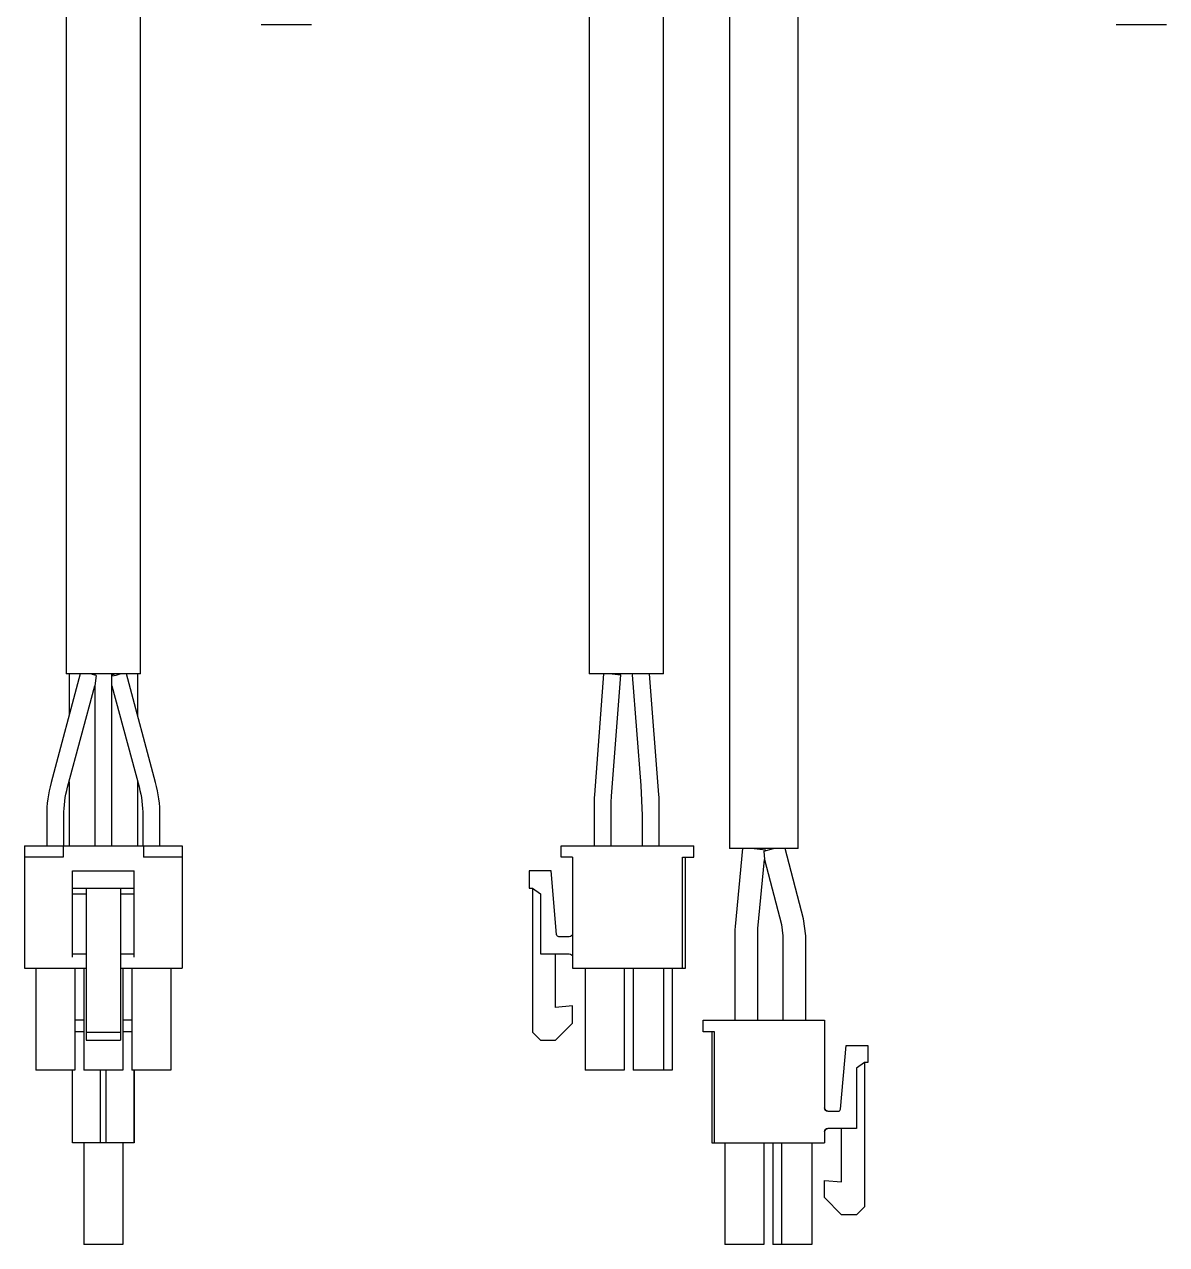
# Model space of a CAD drawing. Extents: x 0 to 840, y -8 to 467.
# Drawn here: x 444.9 to 544.7, y 77.5 to 184.1 of the extents above; entities that cross this region are included whole.
import ezdxf

# ---------------------------------------------------------------- set-up
doc = ezdxf.new("R2010")
doc.units = 0
doc.header["$LTSCALE"] = 0.5
doc.layers.add('MSM_CONTINUOUS', color=7, linetype='CONTINUOUS')

msp = doc.modelspace()

# ---------------------------------------------------------------- linework, layer by layer
at = {"layer": 'MSM_CONTINUOUS'}
for p, q in [((448.56, 227.35), (448.56, 127.35)), ((455.06, 127.35), (455.06, 227.35)), ((494.27, 214.35), (494.27, 127.35)), ((500.77, 127.35), (500.77, 214.35)), ((506.52, 207.1), (506.52, 112.1)), ((512.52, 112.1), (512.52, 207.1)), ((465.61, 184.1), (470.01, 184.1)), ((540.32, 184.1), (544.72, 184.1)), ((449.79, 127.35), (447.24, 117.86)), ((455.06, 127.35), (448.56, 127.35)), ((448.81, 127.35), (448.81, 123.72)), ((451.06, 127.35), (451.06, 127.26)), ((451.18, 127.22), (451.06, 126.32)), ((452.56, 112.35), (452.56, 127.35)), ((456.38, 117.87), (453.84, 127.35)), ((454.81, 123.72), (454.81, 127.35)), ((500.77, 127.35), (494.27, 127.35)), ((495.52, 127.35), (494.72, 116.78)), ((496.22, 116.67), (497.02, 127.29)), ((496.27, 127.35), (497.02, 127.29)), ((498.02, 127.29), (498.79, 117.61)), ((500.36, 116.8), (499.52, 127.35)), ((448.69, 117.47), (451.06, 126.32)), ((451.06, 126.32), (451.06, 112.35)), ((452.56, 126.32), (454.93, 117.48)), ((448.81, 117.93), (448.81, 112.35)), ((454.81, 112.35), (454.81, 117.93)), ((498.79, 117.61), (498.89, 114.98)), ((494.69, 115.97), (494.69, 112.35)), ((496.19, 112.35), (496.19, 115.97)), ((500.39, 112.35), (500.39, 115.95)), ((446.86, 114.98), (446.86, 112.35)), ((448.36, 112.35), (448.36, 114.98)), ((455.26, 114.98), (455.26, 112.35)), ((456.76, 112.35), (456.76, 114.98)), ((498.89, 114.98), (498.89, 112.35)), ((444.91, 112.35), (458.71, 112.35)), ((444.91, 112.35), (444.91, 101.65)), ((448.31, 112.35), (448.31, 111.35)), ((455.31, 112.35), (455.31, 111.35)), ((458.71, 112.35), (458.71, 101.65)), ((491.82, 112.35), (503.42, 112.35)), ((491.82, 111.35), (491.82, 112.35)), ((503.42, 111.35), (503.42, 112.35)), ((512.52, 112.1), (506.52, 112.1)), ((507.67, 112.1), (507.01, 105.29)), ((508.67, 112.1), (509.67, 112)), ((509.53, 111.88), (510.37, 112.1)), ((509.66, 111.91), (509.67, 112)), ((513, 105.97), (511.4, 112.1)), ((448.31, 111.35), (444.91, 111.35)), ((458.71, 111.35), (455.31, 111.35)), ((492.82, 111.35), (491.82, 111.35)), ((492.82, 111.35), (492.82, 101.65)), ((502.42, 111.35), (503.42, 111.35)), ((502.42, 101.65), (502.42, 111.35)), ((502.67, 101.65), (502.67, 111.35)), ((509, 105.1), (509.58, 111.15)), ((509.53, 111.88), (509.58, 111.15)), ((509.58, 111.15), (511.07, 105.47)), ((449.11, 110.15), (454.51, 110.15)), ((449.11, 102.6), (449.11, 110.15)), ((454.51, 102.6), (454.51, 110.15)), ((489.02, 110.15), (489.02, 108.65)), ((490.93, 110.15), (489.02, 110.15)), ((491.42, 104.58), (490.93, 110.15)), ((449.11, 108.65), (454.51, 108.65)), ((449.11, 108.15), (450.31, 108.15)), ((450.31, 108.65), (450.31, 95.35)), ((453.31, 108.65), (453.31, 95.35)), ((453.31, 108.15), (454.51, 108.15)), ((489.02, 108.65), (489.32, 108.65)), ((489.32, 108.65), (490.02, 108.15)), ((489.32, 108.65), (489.32, 96.05)), ((490.02, 108.15), (490.02, 102.9)), ((513.19, 104.46), (513, 105.97)), ((507.01, 105.29), (506.99, 105)), ((506.99, 105), (506.99, 97.1)), ((508.99, 105), (509, 105.1)), ((508.99, 97.1), (508.99, 105)), ((511.07, 105.47), (511.19, 104.46)), ((492.52, 104.4), (491.62, 104.4)), ((511.19, 104.46), (511.19, 97.1)), ((513.19, 97.1), (513.19, 104.46)), ((449.11, 102.9), (450.31, 102.9)), ((453.31, 102.9), (454.51, 102.9)), ((490.02, 102.9), (492.52, 102.9)), ((491.32, 98.22), (491.32, 102.9)), ((444.91, 101.65), (450.31, 101.65)), ((445.91, 101.65), (445.91, 92.75)), ((449.31, 101.65), (449.31, 92.75)), ((450.11, 101.65), (450.11, 92.75)), ((453.31, 101.65), (458.71, 101.65)), ((453.51, 101.65), (453.51, 92.75)), ((454.31, 101.65), (454.31, 92.75)), ((457.71, 101.65), (457.71, 92.75)), ((492.82, 101.65), (502.67, 101.65)), ((493.92, 101.65), (493.92, 92.75)), ((497.32, 101.65), (497.32, 92.75)), ((498.12, 101.65), (498.12, 92.75)), ((500.77, 101.65), (500.77, 92.75)), ((501.52, 101.65), (501.52, 92.75)), ((492.82, 98.35), (491.32, 98.22)), ((492.82, 96.85), (492.82, 98.35)), ((450.11, 97.1), (449.31, 97.1)), ((454.31, 97.1), (453.51, 97.1)), ((504.22, 96.1), (504.22, 97.1)), ((504.22, 97.1), (514.82, 97.1)), ((514.82, 97.1), (514.82, 89.45)), ((514.82, 97.1), (514.82, 89.45)), ((450.11, 96.1), (449.31, 96.1)), ((450.31, 96.05), (453.31, 96.05)), ((454.31, 96.1), (453.51, 96.1)), ((489.32, 96.05), (490.02, 95.35)), ((491.32, 95.35), (492.82, 96.85)), ((505.22, 96.1), (504.22, 96.1)), ((504.97, 96.1), (504.97, 86.4)), ((505.22, 86.4), (505.22, 96.1)), ((450.31, 95.35), (453.31, 95.35)), ((490.02, 95.35), (491.32, 95.35)), ((516.22, 89.33), (516.71, 94.9)), ((516.71, 94.9), (518.62, 94.9)), ((518.62, 94.9), (518.62, 93.4)), ((518.62, 94.9), (518.62, 93.4)), ((449.31, 92.75), (445.91, 92.75)), ((449.11, 86.4), (449.11, 92.75)), ((453.51, 92.75), (450.11, 92.75)), ((451.56, 86.4), (451.56, 92.75)), ((452.06, 86.4), (452.06, 92.75)), ((457.71, 92.75), (454.31, 92.75)), ((454.51, 92.75), (454.51, 89.45)), ((454.51, 89.33), (454.51, 92.75)), ((454.51, 92.75), (454.51, 87.65)), ((454.51, 86.4), (454.51, 92.75)), ((497.32, 92.75), (493.92, 92.75)), ((501.52, 92.75), (498.12, 92.75)), ((518.32, 93.4), (517.62, 92.9)), ((518.32, 93.4), (517.62, 92.9)), ((517.62, 92.9), (517.62, 87.65)), ((517.62, 92.9), (517.62, 87.65)), ((518.62, 93.4), (518.32, 93.4)), ((518.32, 93.4), (518.32, 80.8)), ((518.32, 93.4), (518.32, 80.8)), ((454.51, 89.45), (454.51, 89.15)), ((454.51, 89.15), (454.51, 89.33)), ((514.82, 89.44), (514.82, 89.45)), ((515.12, 89.15), (516.02, 89.15)), ((454.51, 87.65), (454.51, 87.35)), ((517.62, 87.65), (515.12, 87.65)), ((516.32, 82.97), (516.32, 87.65)), ((454.51, 86.4), (449.11, 86.4)), ((450.11, 86.4), (450.11, 77.5)), ((453.51, 86.4), (453.51, 77.5)), ((453.51, 86.4), (453.51, 77.5)), ((453.51, 86.4), (453.51, 77.5)), ((454.51, 87.35), (454.51, 86.4)), ((504.97, 86.4), (514.82, 86.4)), ((506.12, 86.4), (506.12, 77.5)), ((509.52, 86.4), (509.52, 77.5)), ((509.52, 86.4), (509.52, 77.5)), ((510.32, 86.4), (510.32, 77.5)), ((511.07, 86.4), (511.07, 77.5)), ((513.72, 86.4), (513.72, 77.5)), ((513.72, 86.4), (513.72, 77.5)), ((514.82, 87.35), (514.82, 86.4)), ((514.82, 87.35), (514.82, 87.35)), ((514.82, 87.35), (514.82, 86.4)), ((514.82, 81.6), (514.82, 83.1)), ((514.82, 83.1), (516.32, 82.97)), ((514.82, 83.1), (516.32, 82.97)), ((516.32, 80.1), (514.82, 81.6)), ((517.62, 80.1), (516.32, 80.1)), ((518.32, 80.8), (517.62, 80.1)), ((518.32, 80.8), (517.62, 80.1)), ((453.51, 77.5), (450.11, 77.5)), ((509.52, 77.5), (506.12, 77.5)), ((513.72, 77.5), (510.32, 77.5))]:
    msp.add_line(p, q, dxfattribs=at)
for centre, radius, start, end in [((449.43, 122.55), 4.98, 69.5263, 74.5274), ((455.06, 119.82), 7.85, 106.3958, 108.5928), ((450.99, 135.08), 8.06, 281.249, 286.4816), ((496.94, 127.29), 0.076, 1.3076, 49.552), ((498.11, 127.29), 0.0843, 130.6101, 176.9062), ((457.97, 114.98), 11.11, 165, 180.006), ((445.61, 114.98), 11.15, 359.9911, 15.0006), ((505.44, 115.97), 10.75, 175.7108, 180), ((489.64, 115.95), 10.75, 0, 4.548), ((515.12, 89.45), 0.3, 180, 270), ((516.02, 89.35), 0.2, 270, 355), ((515.12, 87.35), 0.3, 90, 180), ((515.12, 87.35), 0.3, 90, 180)]:
    msp.add_arc(centre, radius, start, end, dxfattribs=at)
at = {"layer": 'MSM_CONTINUOUS', "extrusion": (0, 0, -1)}
for centre, radius, start, end in [((-457.97, 114.98), 9.61, 359.9909, 15.0002), ((-445.61, 114.98), 9.65, 165.0035, 180.008), ((-505.44, 115.97), 9.25, 0, 4.2892), ((-491.62, 104.6), 0.2, 270, 355), ((-492.52, 104.7), 0.3, 180, 270), ((-492.52, 102.6), 0.3, 90, 180), ((-515.12, 89.45), 0.3, 270, 0), ((-515.12, 89.45), 0.3, 270, 0), ((-515.12, 87.35), 0.3, 0, 90), ((-515.12, 87.35), 0.3, 0, 90)]:
    msp.add_arc(centre, radius, start, end, dxfattribs=at)

doc.saveas('drawing.dxf')
